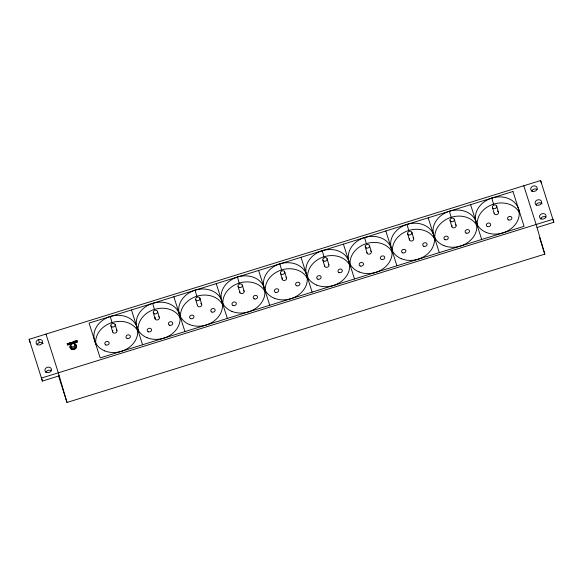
<?xml version="1.0" encoding="UTF-8"?>
<svg xmlns="http://www.w3.org/2000/svg" width="583" height="583" viewBox="0 0 583 583"><rect width="100%" height="100%" fill="white"/><g stroke="black" fill="none" stroke-linecap="round" stroke-linejoin="round"><path stroke-width="0.87" d="M72.423 343.744L72.525 342.316C73.4 345.53 74.5 340.625 73.312 341.609C74.005 342.25 73.225 343.635 72.503 341.857C72.882 344.852 69.647 340.035 72.336 343.773M69.056 343.394L69.319 344.225A0.955 0.787 -16.3 0 0 69.632 344.415L70.98 343.992A1.028 0.845 -16.3 0 0 71.133 343.657L71.111 343.212A1.202 0.984 -16.3 0 0 70.871 342.833A1.013 0.831 -16.3 0 0 70.667 342.695M69.209 343.066L70.273 342.593M74.741 342.097C75.768 342.185 75.411 341.317 74.711 342.002M30.032 342.338L29.15 339.313L540.609 180.541L553.85 222.291L537.023 227.516M29.15 339.313L42.391 381.063L59.218 375.838M58.482 375.78L66.994 402.459L544.806 254.137L536.141 224.491L523.782 185.766M76.562 341.616C78.669 343.504 77.473 339.532 75.819 340.836C76.256 342.527 77.342 343.198 76.366 340.8C77.153 340.195 77.444 341.565 76.533 341.521M67.861 344.444L68.67 343.999L68.634 343.365L67.081 343.547L67.613 345.209L68.32 344.99L67.621 343.511L68.379 343.489L67.832 344.342M539.588 237.784L544.806 254.137M470.583 204.669L481.696 239.482M428.192 217.831L439.305 252.636M385.8 230.985L396.914 265.797M343.409 244.146L354.522 278.958M301.017 257.307L312.131 292.119M258.626 270.468L269.74 305.273M216.235 283.63L227.348 318.435M173.843 296.783L184.949 331.596M131.452 309.945L142.558 344.757M45.977 334.088L58.336 372.814L66.994 402.459M553.85 222.291L552.968 219.266L41.51 378.039L42.391 381.063M540.609 180.541L541.49 183.565M518.535 208.911L519.038 210.645M496.68 206.134L498.45 212.183M491.782 198.089L493.553 204.137M492.438 207.446L494.209 213.502M476.143 222.072L477.149 225.534M454.288 219.295L456.059 225.344M449.391 211.25L451.162 217.299A22.198 18.27 -16.3 0 0 435.115 239.744M450.047 220.607L451.818 226.656M433.752 235.233L434.51 237.828M411.897 232.449L413.66 238.505M407 224.411L408.77 230.46M407.655 233.768L409.426 239.817M391.361 248.394L392.119 250.989M369.505 245.611L371.269 251.659M364.608 237.565L366.372 243.621A22.198 18.27 -16.3 0 0 350.194 265.272M365.264 246.93L367.035 252.978M348.969 261.556L349.72 264.143M327.114 258.772L328.878 264.82M322.217 250.726L323.98 256.775M322.873 260.091L324.644 266.139M306.571 274.71L307.584 278.171M284.723 271.933L286.486 277.982M279.825 263.888L281.589 269.936M280.481 273.245L282.252 279.293M264.179 287.871L264.937 290.465M242.331 285.087L244.095 291.143M237.434 277.049L239.198 283.098A22.198 18.27 -16.3 0 0 223.012 304.756M238.09 286.406L239.861 292.455M221.788 301.032L223.056 305.354M199.94 298.248L201.703 304.297M195.043 290.203L196.806 296.259M195.699 299.567L197.462 305.616M179.396 314.193L180.409 317.648M157.548 311.409L159.312 317.458M152.651 303.364L154.415 309.413A22.198 18.27 -16.3 0 0 138.375 331.858M153.307 312.728L155.071 318.777M137.005 327.347L137.763 329.942M115.15 324.571L116.921 330.619M110.26 316.525L112.023 322.574M110.916 325.882L112.679 331.938M94.614 340.508L95.124 342.236M38.493 339.612L39.374 342.636M531.674 191.253A3.33 2.74 -16.3 0 1 537.176 189.541M536.09 205.092A3.33 2.74 -16.3 0 1 538.845 202.826A3.33 2.74 -16.3 0 1 542.117 203.912M540.507 218.924A3.33 2.74 -16.3 0 1 546.009 217.219M37.042 344.801A3.33 2.74 -16.3 0 1 39.797 342.534A3.33 2.74 -16.3 0 1 43.062 343.62M45.875 372.471A3.33 2.74 -16.3 0 1 51.377 370.766M76.205 345.245A3.33 2.74 -16.3 0 1 73.764 349.589A3.33 2.74 -16.3 0 1 70.179 346.419M70.514 345.726A3.33 2.74 -16.3 0 1 71.039 345.107M74.216 344.116A3.33 2.74 -16.3 0 1 75.01 344.327M75.076 345.18A2.223 1.829 -16.3 0 1 73.443 348.08A2.223 1.829 -16.3 0 1 71.06 345.967M74.281 344.568A2.223 1.829 -16.3 0 1 74.733 344.83M477.266 224.994A22.198 18.27 -16.3 0 1 494.486 203.868A22.198 18.27 -16.3 0 1 519.737 213.473M451.162 217.299A22.198 18.27 -16.3 0 1 477.346 226.634M498.232 211.753A2.223 1.829 -16.3 0 1 496.884 214.58A2.223 1.829 -16.3 0 1 494.136 213.028M497.437 211.148A2.223 1.829 -16.3 0 1 497.889 211.403M392.585 252.111A22.198 18.27 -16.3 0 1 409.23 230.321A22.198 18.27 -16.3 0 1 434.954 239.795M455.491 224.564A2.223 1.829 -16.3 0 1 455.607 227.049A2.223 1.829 -16.3 0 1 452.67 227.625A2.223 1.829 -16.3 0 1 452.044 225.235M366.372 243.621A22.198 18.27 -16.3 0 1 392.221 252.228M413.099 237.718A2.223 1.829 -16.3 0 1 413.216 240.211A2.223 1.829 -16.3 0 1 410.279 240.786A2.223 1.829 -16.3 0 1 409.652 238.396M307.7 277.632A22.198 18.27 -16.3 0 1 324.92 256.505A22.198 18.27 -16.3 0 1 350.172 266.11M265.309 290.793A22.198 18.27 -16.3 0 1 282.529 269.667A22.198 18.27 -16.3 0 1 307.78 279.272M328.666 264.391A2.223 1.829 -16.3 0 1 327.034 267.291A2.223 1.829 -16.3 0 1 324.651 265.178M370.708 250.879A2.223 1.829 -16.3 0 1 369.979 253.962A2.223 1.829 -16.3 0 1 366.962 252.505M239.198 283.098A22.198 18.27 -16.3 0 1 265.046 291.704M285.925 277.202A2.223 1.829 -16.3 0 1 286.042 279.687A2.223 1.829 -16.3 0 1 283.105 280.263A2.223 1.829 -16.3 0 1 282.478 277.872M180.526 317.116A22.198 18.27 -16.3 0 1 197.739 295.982A22.198 18.27 -16.3 0 1 222.998 305.594M243.534 290.356A2.223 1.829 -16.3 0 1 242.535 293.541A2.223 1.829 -16.3 0 1 239.861 291.5M154.415 309.413A22.198 18.27 -16.3 0 1 180.606 318.755M201.492 303.874A2.223 1.829 -16.3 0 1 200.144 306.702A2.223 1.829 -16.3 0 1 197.397 305.142M200.69 303.262A2.223 1.829 -16.3 0 1 201.142 303.517M95.838 344.232A22.198 18.27 -16.3 0 1 112.49 322.435A22.198 18.27 -16.3 0 1 138.215 331.909M158.751 316.678A2.223 1.829 -16.3 0 1 158.868 319.163A2.223 1.829 -16.3 0 1 155.923 319.739A2.223 1.829 -16.3 0 1 155.304 317.349M116.36 329.84A2.223 1.829 -16.3 0 1 116.469 332.325A2.223 1.829 -16.3 0 1 113.532 332.9A2.223 1.829 -16.3 0 1 112.913 330.51M69.137 343.525A1.028 0.845 -16.3 0 1 69.29 343.198M70.324 342.738A1.028 0.845 -16.3 0 1 70.696 342.833M74.675 342.797L76.045 342.593C75.025 342.615 73.83 341.492 75.411 340.96L74.019 341.39L74.675 342.797M69.311 343.336C70.652 346.455 71.286 341.091 69.311 343.336M512.982 191.508L89.061 323.106L100.167 357.911L524.088 226.321L512.982 191.508M46.502 372.442A3.33 2.74 -16.3 0 0 51.442 369.622A3.33 2.74 -16.3 0 0 46.531 367.633A3.33 2.74 -16.3 0 0 46.502 372.442M37.669 344.772A3.33 2.74 -16.3 0 0 42.61 341.951A3.33 2.74 -16.3 0 0 37.698 339.962A3.33 2.74 -16.3 0 0 37.669 344.772M541.133 218.895A3.33 2.74 -16.3 0 0 546.074 216.074A3.33 2.74 -16.3 0 0 541.162 214.085A3.33 2.74 -16.3 0 0 541.133 218.895M532.301 191.224A3.33 2.74 -16.3 0 0 537.242 188.404A3.33 2.74 -16.3 0 0 532.33 186.414A3.33 2.74 -16.3 0 0 532.301 191.224M536.717 205.063A3.33 2.74 -16.3 0 0 541.658 202.235A3.33 2.74 -16.3 0 0 536.746 200.246A3.33 2.74 -16.3 0 0 536.717 205.063M71.716 346.754A2.223 1.829 -16.3 0 0 75.01 344.874A2.223 1.829 -16.3 0 0 71.731 343.547A2.223 1.829 -16.3 0 0 71.716 346.754M71.512 348.809A3.33 2.74 -16.3 0 0 76.46 345.989A3.33 2.74 -16.3 0 0 71.549 343.999A3.33 2.74 -16.3 0 0 71.512 348.809M486.28 232.457A22.198 18.27 -16.3 0 0 519.249 213.64A22.198 18.27 -16.3 0 0 486.484 200.384A22.198 18.27 -16.3 0 0 486.28 232.457M443.882 245.611A22.198 18.27 -16.3 0 0 476.858 226.802A22.198 18.27 -16.3 0 0 444.093 213.546A22.198 18.27 -16.3 0 0 443.882 245.611M493.451 208.488A2.223 1.829 -16.3 0 0 496.752 206.608A2.223 1.829 -16.3 0 0 493.473 205.282A2.223 1.829 -16.3 0 0 493.451 208.488M487.403 226.532A2.223 1.829 -16.3 0 0 490.697 224.652A2.223 1.829 -16.3 0 0 487.424 223.325A2.223 1.829 -16.3 0 0 487.403 226.532M508.595 219.951A2.223 1.829 -16.3 0 0 511.896 218.071A2.223 1.829 -16.3 0 0 508.616 216.745A2.223 1.829 -16.3 0 0 508.595 219.951M401.49 258.772A22.198 18.27 -16.3 0 0 434.466 239.963A22.198 18.27 -16.3 0 0 401.702 226.707A22.198 18.27 -16.3 0 0 401.49 258.772M451.06 221.649A2.223 1.829 -16.3 0 0 454.361 219.769A2.223 1.829 -16.3 0 0 451.082 218.443A2.223 1.829 -16.3 0 0 451.06 221.649M445.011 239.686A2.223 1.829 -16.3 0 0 448.305 237.806A2.223 1.829 -16.3 0 0 445.033 236.479A2.223 1.829 -16.3 0 0 445.011 239.686M466.203 233.113A2.223 1.829 -16.3 0 0 469.504 231.225A2.223 1.829 -16.3 0 0 466.225 229.906A2.223 1.829 -16.3 0 0 466.203 233.113M359.099 271.933A22.198 18.27 -16.3 0 0 392.075 253.124A22.198 18.27 -16.3 0 0 359.31 239.861A22.198 18.27 -16.3 0 0 359.099 271.933M408.668 234.803A2.223 1.829 -16.3 0 0 411.97 232.923A2.223 1.829 -16.3 0 0 408.69 231.597A2.223 1.829 -16.3 0 0 408.668 234.803M402.62 252.847A2.223 1.829 -16.3 0 0 405.914 250.967A2.223 1.829 -16.3 0 0 402.642 249.641A2.223 1.829 -16.3 0 0 402.62 252.847M423.812 246.266A2.223 1.829 -16.3 0 0 427.113 244.386A2.223 1.829 -16.3 0 0 423.834 243.06A2.223 1.829 -16.3 0 0 423.812 246.266M316.707 285.094A22.198 18.27 -16.3 0 0 349.683 266.278A22.198 18.27 -16.3 0 0 316.919 253.022A22.198 18.27 -16.3 0 0 316.707 285.094M274.316 298.248A22.198 18.27 -16.3 0 0 307.292 279.439A22.198 18.27 -16.3 0 0 274.527 266.183A22.198 18.27 -16.3 0 0 274.316 298.248M323.886 261.126A2.223 1.829 -16.3 0 0 327.187 259.246A2.223 1.829 -16.3 0 0 323.908 257.919A2.223 1.829 -16.3 0 0 323.886 261.126M317.837 279.17A2.223 1.829 -16.3 0 0 321.131 277.289A2.223 1.829 -16.3 0 0 317.852 275.963A2.223 1.829 -16.3 0 0 317.837 279.17M339.029 272.589A2.223 1.829 -16.3 0 0 342.33 270.709A2.223 1.829 -16.3 0 0 339.051 269.382A2.223 1.829 -16.3 0 0 339.029 272.589M366.277 247.964A2.223 1.829 -16.3 0 0 369.578 246.084A2.223 1.829 -16.3 0 0 366.299 244.758A2.223 1.829 -16.3 0 0 366.277 247.964M360.228 266.008A2.223 1.829 -16.3 0 0 363.522 264.128A2.223 1.829 -16.3 0 0 360.25 262.802A2.223 1.829 -16.3 0 0 360.228 266.008M381.42 259.428A2.223 1.829 -16.3 0 0 384.722 257.548A2.223 1.829 -16.3 0 0 381.442 256.221A2.223 1.829 -16.3 0 0 381.42 259.428M231.925 311.409A22.198 18.27 -16.3 0 0 264.901 292.6A22.198 18.27 -16.3 0 0 232.136 279.344A22.198 18.27 -16.3 0 0 231.925 311.409M281.494 274.287A2.223 1.829 -16.3 0 0 284.796 272.407A2.223 1.829 -16.3 0 0 281.516 271.08A2.223 1.829 -16.3 0 0 281.494 274.287M275.446 292.331A2.223 1.829 -16.3 0 0 278.74 290.443A2.223 1.829 -16.3 0 0 275.46 289.117A2.223 1.829 -16.3 0 0 275.446 292.331M296.638 285.75A2.223 1.829 -16.3 0 0 299.932 283.863A2.223 1.829 -16.3 0 0 296.66 282.544A2.223 1.829 -16.3 0 0 296.638 285.75M189.533 324.571A22.198 18.27 -16.3 0 0 222.509 305.762A22.198 18.27 -16.3 0 0 189.745 292.498A22.198 18.27 -16.3 0 0 189.533 324.571M239.103 287.448A2.223 1.829 -16.3 0 0 242.397 285.561A2.223 1.829 -16.3 0 0 239.125 284.234A2.223 1.829 -16.3 0 0 239.103 287.448M233.047 305.485A2.223 1.829 -16.3 0 0 236.348 303.605A2.223 1.829 -16.3 0 0 233.069 302.278A2.223 1.829 -16.3 0 0 233.047 305.485M254.246 298.904A2.223 1.829 -16.3 0 0 257.54 297.024A2.223 1.829 -16.3 0 0 254.268 295.698A2.223 1.829 -16.3 0 0 254.246 298.904M147.142 337.732A22.198 18.27 -16.3 0 0 180.111 318.916A22.198 18.27 -16.3 0 0 147.353 305.66A22.198 18.27 -16.3 0 0 147.142 337.732M196.711 300.602A2.223 1.829 -16.3 0 0 200.005 298.722A2.223 1.829 -16.3 0 0 196.733 297.396A2.223 1.829 -16.3 0 0 196.711 300.602M190.656 318.646A2.223 1.829 -16.3 0 0 193.957 316.766A2.223 1.829 -16.3 0 0 190.677 315.439A2.223 1.829 -16.3 0 0 190.656 318.646M211.855 312.065A2.223 1.829 -16.3 0 0 215.149 310.185A2.223 1.829 -16.3 0 0 211.877 308.859A2.223 1.829 -16.3 0 0 211.855 312.065M104.751 350.886A22.198 18.27 -16.3 0 0 137.719 332.077A22.198 18.27 -16.3 0 0 104.962 318.821A22.198 18.27 -16.3 0 0 104.751 350.886M154.32 313.763A2.223 1.829 -16.3 0 0 157.614 311.883A2.223 1.829 -16.3 0 0 154.342 310.557A2.223 1.829 -16.3 0 0 154.32 313.763M148.264 331.807A2.223 1.829 -16.3 0 0 151.565 329.927A2.223 1.829 -16.3 0 0 148.286 328.601A2.223 1.829 -16.3 0 0 148.264 331.807M169.464 325.227A2.223 1.829 -16.3 0 0 172.757 323.346A2.223 1.829 -16.3 0 0 169.485 322.02A2.223 1.829 -16.3 0 0 169.464 325.227M111.929 326.925A2.223 1.829 -16.3 0 0 115.223 325.044A2.223 1.829 -16.3 0 0 111.951 323.718A2.223 1.829 -16.3 0 0 111.929 326.925M105.873 344.968A2.223 1.829 -16.3 0 0 109.174 343.081A2.223 1.829 -16.3 0 0 105.895 341.762A2.223 1.829 -16.3 0 0 105.873 344.968M127.072 338.388A2.223 1.829 -16.3 0 0 130.366 336.508A2.223 1.829 -16.3 0 0 127.094 335.181A2.223 1.829 -16.3 0 0 127.072 338.388"/></g></svg>
